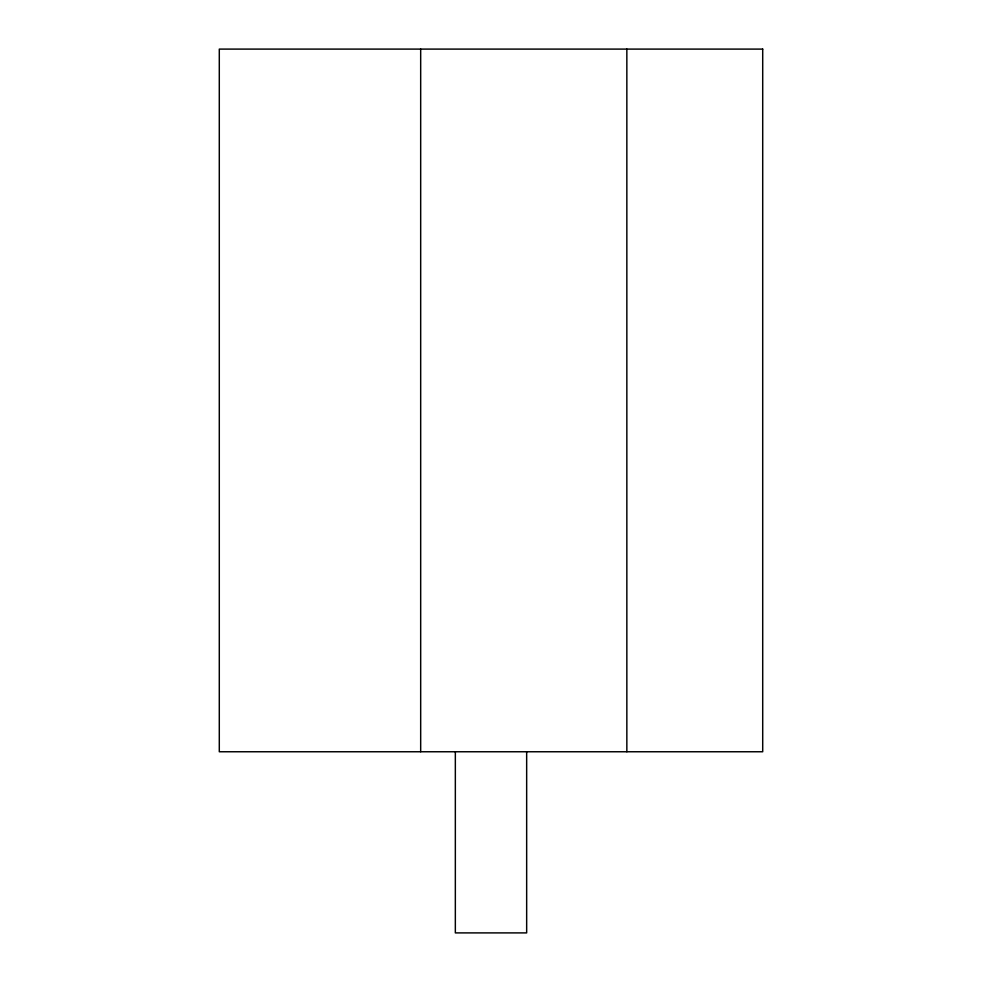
<?xml version="1.0" encoding="UTF-8"?>
<svg xmlns="http://www.w3.org/2000/svg" width="982" height="982" viewBox="0 0 982 982"><rect width="100%" height="100%" fill="white"/><g stroke="black" fill="none" stroke-linecap="round" stroke-linejoin="round"><path stroke-width="1.47" d="M626.847 49.1L626.847 751.758M526.659 751.758L526.659 932.9L455.341 932.9L455.341 751.758M420.677 49.1L420.677 751.758M762.707 49.1L219.293 49.1L219.293 751.758L762.707 751.758L762.707 49.1"/></g></svg>
